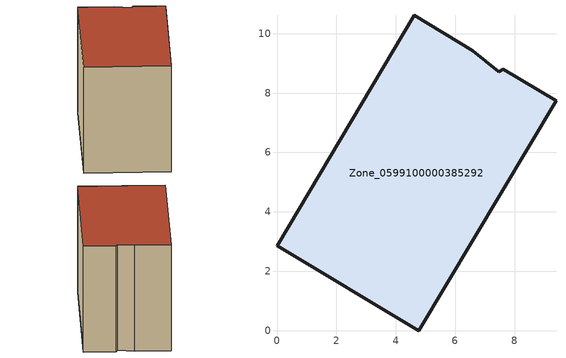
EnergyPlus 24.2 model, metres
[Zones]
Zone_0599100000385292
 floor ground (C_G): 4.78,0 0,2.86 4.62,10.62 6.6,9.42 7.47,8.71 7.62,8.81 9.39,7.73 z0
 wall outside (C_F): 0,2.86 4.78,0 9.39,7.73 7.62,8.81 7.47,8.71 6.6,9.42 4.62,10.62 0,2.86 z0:7.41
 roof outside (C_R): 9.39,7.73 7.62,8.81 7.47,8.71 6.6,9.42 4.62,10.62 0,2.86 4.78,0 z7.41
[BUILDING]
Pand.0599100000385292: North Axis=0; Terrain=City; Loads Convergence Tolerance Value=0.04; Temperature Convergence Tolerance Value=0.4; Solar Distribution=FullExterior; Maximum Number of Warmup Days=25; Minimum Number of Warmup Days=1
[Site:Location]
Rotterdam.The.Hague.AP_ZH_NLD Design_Conditions: Latitude=51.96; Longitude=4.45; Time Zone=1; Elevation=-4.5
[SITE:GROUNDTEMPERATURE:BUILDINGSURFACE]
18, 18, 18, 18, 18, 18, 18, 18, 18, 18, 18, 18
[MATERIAL] Thermal Absorptance=0.9; Solar Absorptance=0.7; Visible Absorptance=0.7
Name | Roughness | Thickness | Conductivity | Density | Specific Heat
G.TI.1946 | MediumSmooth | 0.15 | 1 | 540 | 1210
F.TI.1946 | Rough | 0.3 | 0.857143 | 1920 | 840
R.TI.1946 | MediumRough | 0.2 | 0.1 | 1500 | 1000
[CONSTRUCTION]
C_G: G.TI.1946
C_F: F.TI.1946
C_R: R.TI.1946
[ZONE]
Zone_0599100000385292: Type=1; Multiplier=1; Ceiling Height=Autocalculate; Volume=Autocalculate; Floor Area=autocalculate; Part of Total Floor Area=Yes
[ZONEINFILTRATION:DESIGNFLOWRATE]
Infil_Zone_0599100000385292: Zone or ZoneList or Space or SpaceList=Zone_0599100000385292; Schedule=AlwaysOn; Design Flow Rate Calculation Method=Flow/Area; Flow Rate per Floor Area=0.003; Constant Term Coefficient=1; Temperature Term Coefficient=0; Velocity Term Coefficient=0; Velocity Squared Term Coefficient=0
[HVACTEMPLATE:ZONE:IDEALLOADSAIRSYSTEM]
Zone_0599100000385292: Maximum Heating Supply Air Temperature=50; Minimum Cooling Supply Air Temperature=13; Maximum Heating Supply Air Humidity Ratio=0.0156; Minimum Cooling Supply Air Humidity Ratio=0.0077; Heating Limit=NoLimit; Cooling Limit=NoLimit; Dehumidification Control Type=ConstantSensibleHeatRatio; Cooling Sensible Heat Ratio=0.7; Dehumidification Setpoint=60; Humidification Control Type=None; Humidification Setpoint=30; Outdoor Air Method=None; Outdoor Air Flow Rate per Person=0.00944; Outdoor Air Flow Rate per Zone Floor Area=0; Outdoor Air Flow Rate per Zone=0; Demand Controlled Ventilation Type=None; Outdoor Air Economizer Type=NoEconomizer; Heat Recovery Type=None; Sensible Heat Recovery Effectiveness=0.7; Latent Heat Recovery Effectiveness=0.65
[ZONECONTROL:THERMOSTAT]
ThermostatControl_Zone_0599100000385292: Zone or ZoneList=Zone_0599100000385292; Control Type Schedule=DualSetpointControlType; Control 1=Thermostat_Zone_0599100000385292; Temperature Difference Between Cutout And Setpoint=0
[THERMOSTATSETPOINT:DUALSETPOINT]
Thermostat_Zone_0599100000385292: Heating Setpoint Temperature Schedule=HeatingSetpoint_Zone_0599100000385292; Cooling Setpoint Temperature Schedule=CoolingSetpoint_Zone_0599100000385292
[SCHEDULE:COMPACT]
HeatingSetpoint_Zone_0599100000385292: Through: 12/31, For: AllDays, Until: 24:00, 21
CoolingSetpoint_Zone_0599100000385292: Through: 12/31, For: AllDays, Until: 24:00, 24
DualSetpointControlType: Through: 12/31, For: AllDays, Until: 24:00, 4
AlwaysOn: Through: 12/31, For: AllDays, Until: 24:00, 1
